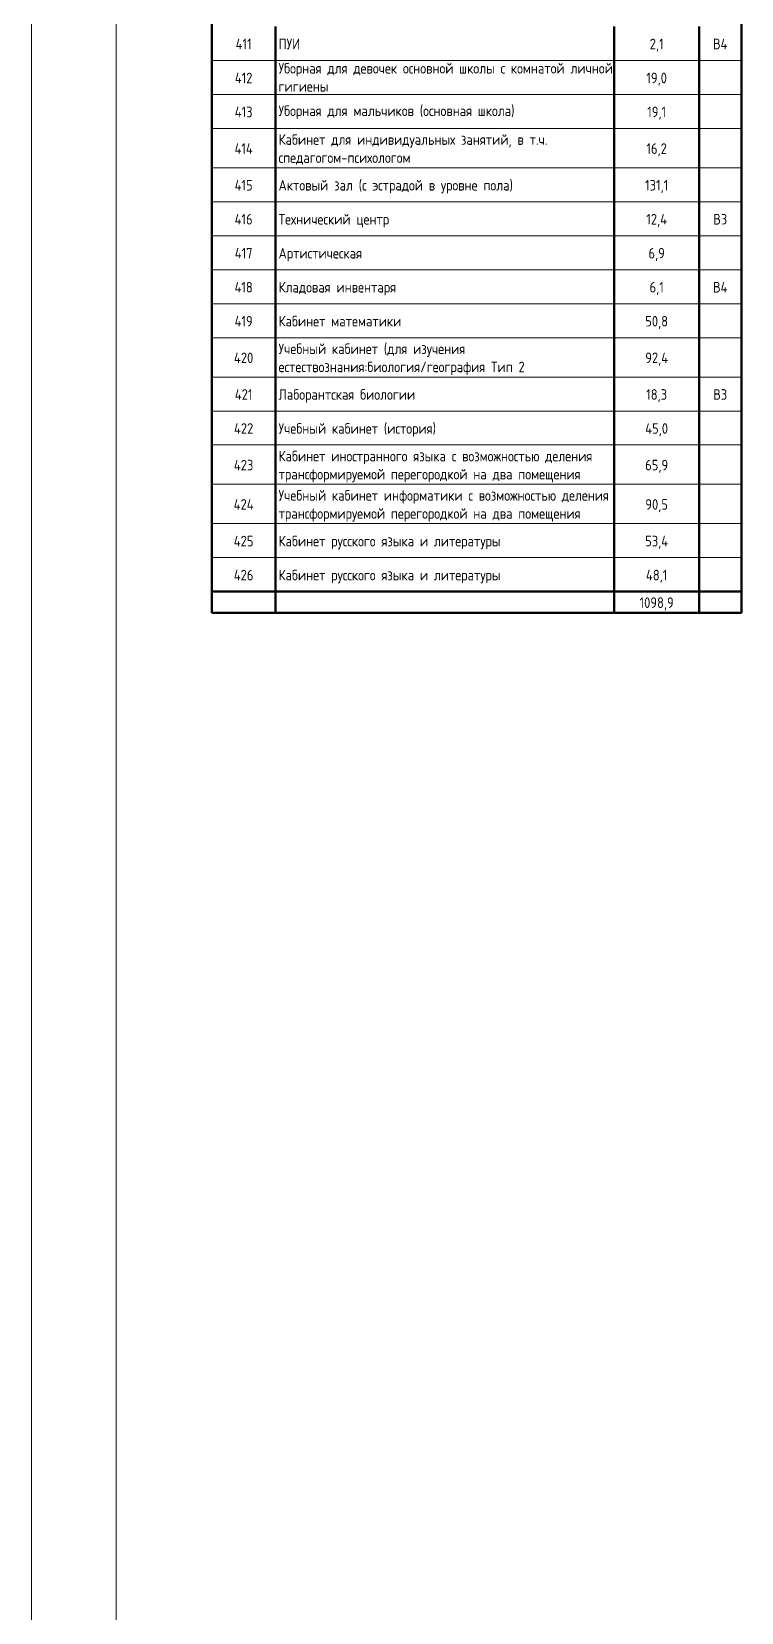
# Model space of a CAD drawing. Header units: millimetres. Extents: x 0 to 1189, y 0 to 841.
# Drawn here: x 0.1 to 167.7, y 281.5 to 654.4 of the extents above; entities that cross this region are included whole.
import ezdxf

# ---------------------------------------------------------------- set-up
doc = ezdxf.new("R2010")
doc.units = ezdxf.units.MM
doc.layers.add('Графика', color=7, linetype='Continuous', lineweight=20)
doc.layers.add('Линии', color=7, linetype='Continuous', lineweight=9, true_color=0x00a600)
doc.styles.add('GOST Common_10', font='GOST_Common.ttf', dxfattribs={"width": 0.9, "height": 2.5})

msp = doc.modelspace()

# ---------------------------------------------------------------- linework, layer by layer
at = {"color": 7, "lineweight": 0}
for p, q in [((0.125554, 840.985282), (0.125554, -0.006567)), ((20.106931, 588.936038), (20.106931, 4.988778))]:
    msp.add_line(p, q, dxfattribs=at)
for points in [[(20.106931, 835.989938), (20.106931, 4.994778)], [(20.106931, 835.989938), (20.106931, 4.994778)], [(167.693116, 765.831952), (167.693116, 527.283104), (167.693116, 532.320782), (167.693116, 540.321799), (167.693116, 548.36515), (167.693116, 557.63617), (167.693116, 566.90719), (167.693116, 574.908207), (167.693116, 582.909224), (167.693116, 592.180244), (167.693116, 600.223595), (167.693116, 608.224612), (167.693116, 616.267963), (167.693116, 624.26898), (167.693116, 632.269997), (167.693116, 641.541017), (167.693116, 649.584368), (167.693116, 657.585385)]]:
    msp.add_lwpolyline(points, dxfattribs=at)
at = {"layer": 'Линии', "color": 7, "lineweight": 50}
for p, q in [((42.684707, 755.831952), (42.684707, 517.277449)), ((167.693116, 755.831952), (167.693116, 517.277449)), ((57.684707, 655.601868), (57.684707, 647.583461)), ((137.684707, 655.601868), (137.684707, 647.583461)), ((157.684707, 655.601868), (157.684707, 647.583461)), ((167.684707, 655.601868), (167.684707, 647.583461)), ((57.684707, 647.583461), (57.684707, 639.565054)), ((137.684707, 647.583461), (137.684707, 639.565054)), ((157.684707, 647.583461), (157.684707, 639.565054)), ((167.684707, 647.583461), (167.684707, 639.565054)), ((57.684707, 639.565054), (57.684707, 631.546647)), ((137.684707, 639.565054), (137.684707, 631.546647)), ((157.684707, 639.565054), (157.684707, 631.546647)), ((167.684707, 639.565054), (167.684707, 631.546647)), ((57.684707, 631.546647), (57.684707, 622.273639)), ((137.684707, 631.546647), (137.684707, 622.273639)), ((157.684707, 631.546647), (157.684707, 622.273639)), ((167.684707, 631.546647), (167.684707, 622.273639)), ((57.684707, 622.273639), (57.684707, 614.255232)), ((137.684707, 622.273639), (137.684707, 614.255232)), ((157.684707, 622.273639), (157.684707, 614.255232)), ((167.684707, 622.273639), (167.684707, 614.255232)), ((57.684707, 614.255232), (57.684707, 606.236825)), ((137.684707, 614.255232), (137.684707, 606.236825)), ((157.684707, 614.255232), (157.684707, 606.236825)), ((167.684707, 614.255232), (167.684707, 606.236825)), ((57.684707, 606.236825), (57.684707, 598.218419)), ((137.684707, 606.236825), (137.684707, 598.218419)), ((157.684707, 606.236825), (157.684707, 598.218419)), ((167.684707, 606.236825), (167.684707, 598.218419)), ((57.684707, 598.218419), (57.684707, 590.200012)), ((137.684707, 598.218419), (137.684707, 590.200012)), ((157.684707, 598.218419), (157.684707, 590.200012)), ((167.684707, 598.218419), (167.684707, 590.200012)), ((57.684707, 590.200012), (57.684707, 582.181605)), ((137.684707, 590.200012), (137.684707, 582.181605)), ((157.684707, 590.200012), (157.684707, 582.181605)), ((167.684707, 590.200012), (167.684707, 582.181605)), ((57.684707, 582.181605), (57.684707, 572.908597)), ((137.684707, 582.181605), (137.684707, 572.908597)), ((157.684707, 582.181605), (157.684707, 572.908597)), ((167.684707, 582.181605), (167.684707, 572.908597)), ((57.684707, 572.908597), (57.684707, 564.89019)), ((137.684707, 572.908597), (137.684707, 564.89019)), ((157.684707, 572.908597), (157.684707, 564.89019)), ((167.684707, 572.908597), (167.684707, 564.89019)), ((57.684707, 564.89019), (57.684707, 556.871783)), ((137.684707, 564.89019), (137.684707, 556.871783)), ((157.684707, 564.89019), (157.684707, 556.871783)), ((167.684707, 564.89019), (167.684707, 556.871783)), ((57.684707, 556.871783), (57.684707, 547.598775)), ((137.684707, 556.871783), (137.684707, 547.598775)), ((157.684707, 556.871783), (157.684707, 547.598775)), ((167.684707, 556.871783), (167.684707, 547.598775)), ((57.684707, 547.598775), (57.684707, 538.325766)), ((137.684707, 547.598775), (137.684707, 538.325766)), ((157.684707, 547.598775), (157.684707, 538.325766)), ((167.684707, 547.598775), (167.684707, 538.325766)), ((57.684707, 538.325766), (57.684707, 530.307359)), ((137.684707, 538.325766), (137.684707, 530.307359)), ((157.684707, 538.325766), (157.684707, 530.307359)), ((167.684707, 538.325766), (167.684707, 530.307359)), ((57.684707, 530.307359), (57.684707, 522.288953)), ((137.684707, 530.307359), (137.684707, 522.288953)), ((157.684707, 530.307359), (157.684707, 522.288953)), ((167.684707, 530.307359), (167.684707, 522.288953)), ((57.684707, 522.288953), (42.684707, 522.288953)), ((137.684707, 522.288953), (57.684707, 522.288953)), ((57.684707, 522.288953), (57.684707, 517.277449)), ((157.684707, 522.288953), (137.684707, 522.288953)), ((137.684707, 522.288953), (137.684707, 517.277449)), ((167.684707, 522.288953), (157.684707, 522.288953)), ((157.684707, 522.288953), (157.684707, 517.277449)), ((167.684707, 522.288953), (167.684707, 517.277449)), ((167.693116, 517.277449), (42.684707, 517.277449))]:
    msp.add_line(p, q, dxfattribs=at)
at = {"layer": 'Линии', "color": 7, "lineweight": 20}
for p, q in [((57.684707, 647.583461), (42.684707, 647.583461)), ((137.684707, 647.583461), (57.684707, 647.583461)), ((157.684707, 647.583461), (137.684707, 647.583461)), ((167.684707, 647.583461), (157.684707, 647.583461)), ((57.684707, 639.565054), (42.684707, 639.565054)), ((137.684707, 639.565054), (57.684707, 639.565054)), ((157.684707, 639.565054), (137.684707, 639.565054)), ((167.684707, 639.565054), (157.684707, 639.565054)), ((57.684707, 631.546647), (42.684707, 631.546647)), ((137.684707, 631.546647), (57.684707, 631.546647)), ((157.684707, 631.546647), (137.684707, 631.546647)), ((167.684707, 631.546647), (157.684707, 631.546647)), ((57.684707, 622.273639), (42.684707, 622.273639)), ((137.684707, 622.273639), (57.684707, 622.273639)), ((157.684707, 622.273639), (137.684707, 622.273639)), ((167.684707, 622.273639), (157.684707, 622.273639)), ((57.684707, 614.255232), (42.684707, 614.255232)), ((137.684707, 614.255232), (57.684707, 614.255232)), ((157.684707, 614.255232), (137.684707, 614.255232)), ((167.684707, 614.255232), (157.684707, 614.255232)), ((57.684707, 606.236825), (42.684707, 606.236825)), ((137.684707, 606.236825), (57.684707, 606.236825)), ((157.684707, 606.236825), (137.684707, 606.236825)), ((167.684707, 606.236825), (157.684707, 606.236825)), ((57.684707, 598.218419), (42.684707, 598.218419)), ((137.684707, 598.218419), (57.684707, 598.218419)), ((157.684707, 598.218419), (137.684707, 598.218419)), ((167.684707, 598.218419), (157.684707, 598.218419)), ((57.684707, 590.200012), (42.684707, 590.200012)), ((137.684707, 590.200012), (57.684707, 590.200012)), ((157.684707, 590.200012), (137.684707, 590.200012)), ((167.684707, 590.200012), (157.684707, 590.200012)), ((57.684707, 582.181605), (42.684707, 582.181605)), ((137.684707, 582.181605), (57.684707, 582.181605)), ((157.684707, 582.181605), (137.684707, 582.181605)), ((167.684707, 582.181605), (157.684707, 582.181605)), ((57.684707, 572.908597), (42.684707, 572.908597)), ((137.684707, 572.908597), (57.684707, 572.908597)), ((157.684707, 572.908597), (137.684707, 572.908597)), ((167.684707, 572.908597), (157.684707, 572.908597)), ((57.684707, 564.89019), (42.684707, 564.89019)), ((137.684707, 564.89019), (57.684707, 564.89019)), ((157.684707, 564.89019), (137.684707, 564.89019)), ((167.684707, 564.89019), (157.684707, 564.89019)), ((57.684707, 556.871783), (42.684707, 556.871783)), ((137.684707, 556.871783), (57.684707, 556.871783)), ((157.684707, 556.871783), (137.684707, 556.871783)), ((167.684707, 556.871783), (157.684707, 556.871783)), ((57.684707, 547.598775), (42.684707, 547.598775)), ((137.684707, 547.598775), (57.684707, 547.598775)), ((157.684707, 547.598775), (137.684707, 547.598775)), ((167.684707, 547.598775), (157.684707, 547.598775)), ((57.684707, 538.325766), (42.684707, 538.325766)), ((137.684707, 538.325766), (57.684707, 538.325766)), ((157.684707, 538.325766), (137.684707, 538.325766)), ((167.684707, 538.325766), (157.684707, 538.325766)), ((57.684707, 530.307359), (42.684707, 530.307359)), ((137.684707, 530.307359), (57.684707, 530.307359)), ((157.684707, 530.307359), (137.684707, 530.307359)), ((167.684707, 530.307359), (157.684707, 530.307359))]:
    msp.add_line(p, q, dxfattribs=at)

# ---------------------------------------------------------------- texts
at = {"layer": 'Графика', "char_height": 2.5, "line_spacing_factor": 1.022761, "style": 'GOST Common_10'}
for s, insert, width, attachment_point in [('411', (50.184707, 652.728983), 4.85749072, 2), ('ПУИ', (58.434707, 652.728983), 6.42636971, 1), ('2,1', (147.684707, 652.728983), 4.16356347, 2), ('В4', (162.684707, 652.728983), 4.28424647, 2), ('Уборная для девочек основной школы с комнатой личной гигиены', (58.434707, 646.992843), 79.32475452, 1), ('412', (50.184707, 644.710576), 5.37039347, 2), ('19,0', (147.684707, 644.710576), 6.03414996, 2), ('413', (50.184707, 636.692169), 5.37039347, 2), ('Уборная для мальчиков (основная школа)', (58.434707, 636.965703), 64.49041193, 1), ('19,1', (147.684707, 636.692169), 5.52124722, 2), ('414', (50.184707, 628.046462), 5.64193022, 2), ('Кабинет для индивидуальных занятий, в т.ч. спедагогом-психологом', (58.434707, 630.177214), 76.27165553, 1), ('16,2', (147.684707, 628.046462), 6.03414996, 2), ('415', (50.184707, 619.400754), 5.37039347, 2), ('Актовый зал (с эстрадой в уровне пола)', (58.434707, 619.400754), 66.01360059, 1), ('131,1', (147.684707, 619.400754), 6.87893096, 2), ('416', (50.184707, 611.382347), 5.37039347, 2), ('Технический центр', (58.434707, 611.382347), 31.70945805, 1), ('12,4', (147.684707, 611.382347), 6.30568671, 2), ('В3', (162.684707, 611.382347), 4.01270973, 2), ('417', (50.184707, 603.363941), 5.37039347, 2), ('Артистическая', (58.434707, 603.363941), 25.73564959, 1), ('6,9', (147.684707, 603.363941), 4.67646622, 2), ('418', (50.184707, 595.345534), 5.37039347, 2), ('Кладовая инвентаря', (58.434707, 595.345534), 34.36448404, 1), ('6,1', (147.684707, 595.345534), 4.16356347, 2), ('В4', (162.684707, 595.345534), 4.28424647, 2), ('419', (50.184707, 587.327127), 5.37039347, 2), ('Кабинет математики', (58.434707, 587.327127), 35.99370453, 1), ('50,8', (147.684707, 587.327127), 6.54705271, 2), ('420', (50.184707, 578.68142), 5.88329621, 2), ('Учебный кабинет (для изучения естествознания:биология/география Тип 2', (58.434707, 580.812172), 80.58607275, 1), ('92,4', (147.684707, 578.68142), 6.81858946, 2), ('421', (50.184707, 570.035712), 5.37039347, 2), ('Лаборантская биологии', (58.434707, 570.035712), 39.73487751, 1), ('18,3', (147.684707, 570.035712), 6.03414996, 2), ('В3', (162.684707, 570.035712), 4.01270973, 2), ('422', (50.184707, 562.017305), 5.88329621, 2), ('Учебный кабинет (история)', (58.434707, 562.017305), 44.98458797, 1), ('45,0', (147.684707, 562.017305), 6.81858946, 2), ('423', (50.184707, 553.371598), 5.88329621, 2), ('Кабинет иностранного языка с возможностью деления трансформируемой перегородкой на два помещения', (58.434707, 555.50235), 90.24071269, 1), ('65,9', (147.684707, 553.371598), 6.54705271, 2), ('Учебный кабинет информатики с возможностью деления трансформируемой перегородкой на два помещения', (58.434707, 546.229341), 93.01642168, 1), ('424', (50.184707, 544.098589), 6.15483296, 2), ('90,5', (147.684707, 544.098589), 6.54705271, 2), ('425', (50.184707, 535.452882), 5.88329621, 2), ('Кабинет русского языка и литературы', (58.434707, 535.452882), 64.3843801, 1), ('53,4', (147.684707, 535.452882), 6.81858946, 2), ('426', (50.184707, 527.434475), 5.88329621, 2), ('Кабинет русского языка и литературы', (58.434707, 527.434475), 64.3843801, 1), ('48,1', (147.684707, 527.434475), 6.30568671, 2), ('1098,9', (147.684707, 520.919519), 9.77532294, 2)]:
    msp.add_mtext(s, dxfattribs=dict(at, insert=insert, width=width, attachment_point=attachment_point))

doc.saveas('drawing.dxf')
